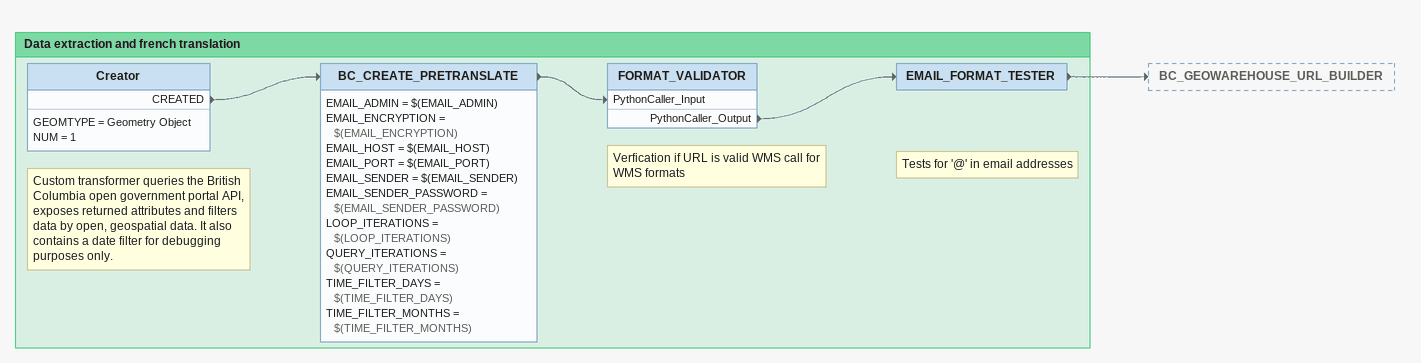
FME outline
Bookmark: Data extraction and french translation
Creator
    GEOMTYPE = Geometry Object
    NUM = 1
    CREATED -> BC_CREATE_PRETRANSLATE
Note: Custom transformer queries the British Columbia open government portal API, exposes returned attributes and filters data by open, geospatial data. It also contains a date filter for debugging purposes only.
BC_CREATE_PRETRANSLATE
    EMAIL_ADMIN = $(EMAIL_ADMIN)
    EMAIL_ENCRYPTION = $(EMAIL_ENCRYPTION)
    EMAIL_HOST = $(EMAIL_HOST)
    EMAIL_PORT = $(EMAIL_PORT)
    EMAIL_SENDER = $(EMAIL_SENDER)
    EMAIL_SENDER_PASSWORD = $(EMAIL_SENDER_PASSWORD)
    LOOP_ITERATIONS = $(LOOP_ITERATIONS)
    QUERY_ITERATIONS = $(QUERY_ITERATIONS)
    TIME_FILTER_DAYS = $(TIME_FILTER_DAYS)
    TIME_FILTER_MONTHS = $(TIME_FILTER_MONTHS)
    -> FORMAT_VALIDATOR [PythonCaller_Input]
Note: Verfication if URL is valid WMS call for WMS formats
FORMAT_VALIDATOR
    PythonCaller_Output -> EMAIL_FORMAT_TESTER
Note: Tests for '@' in email addresses
EMAIL_FORMAT_TESTER
    -> BC_GEOWAREHOUSE_URL_BUILDER
